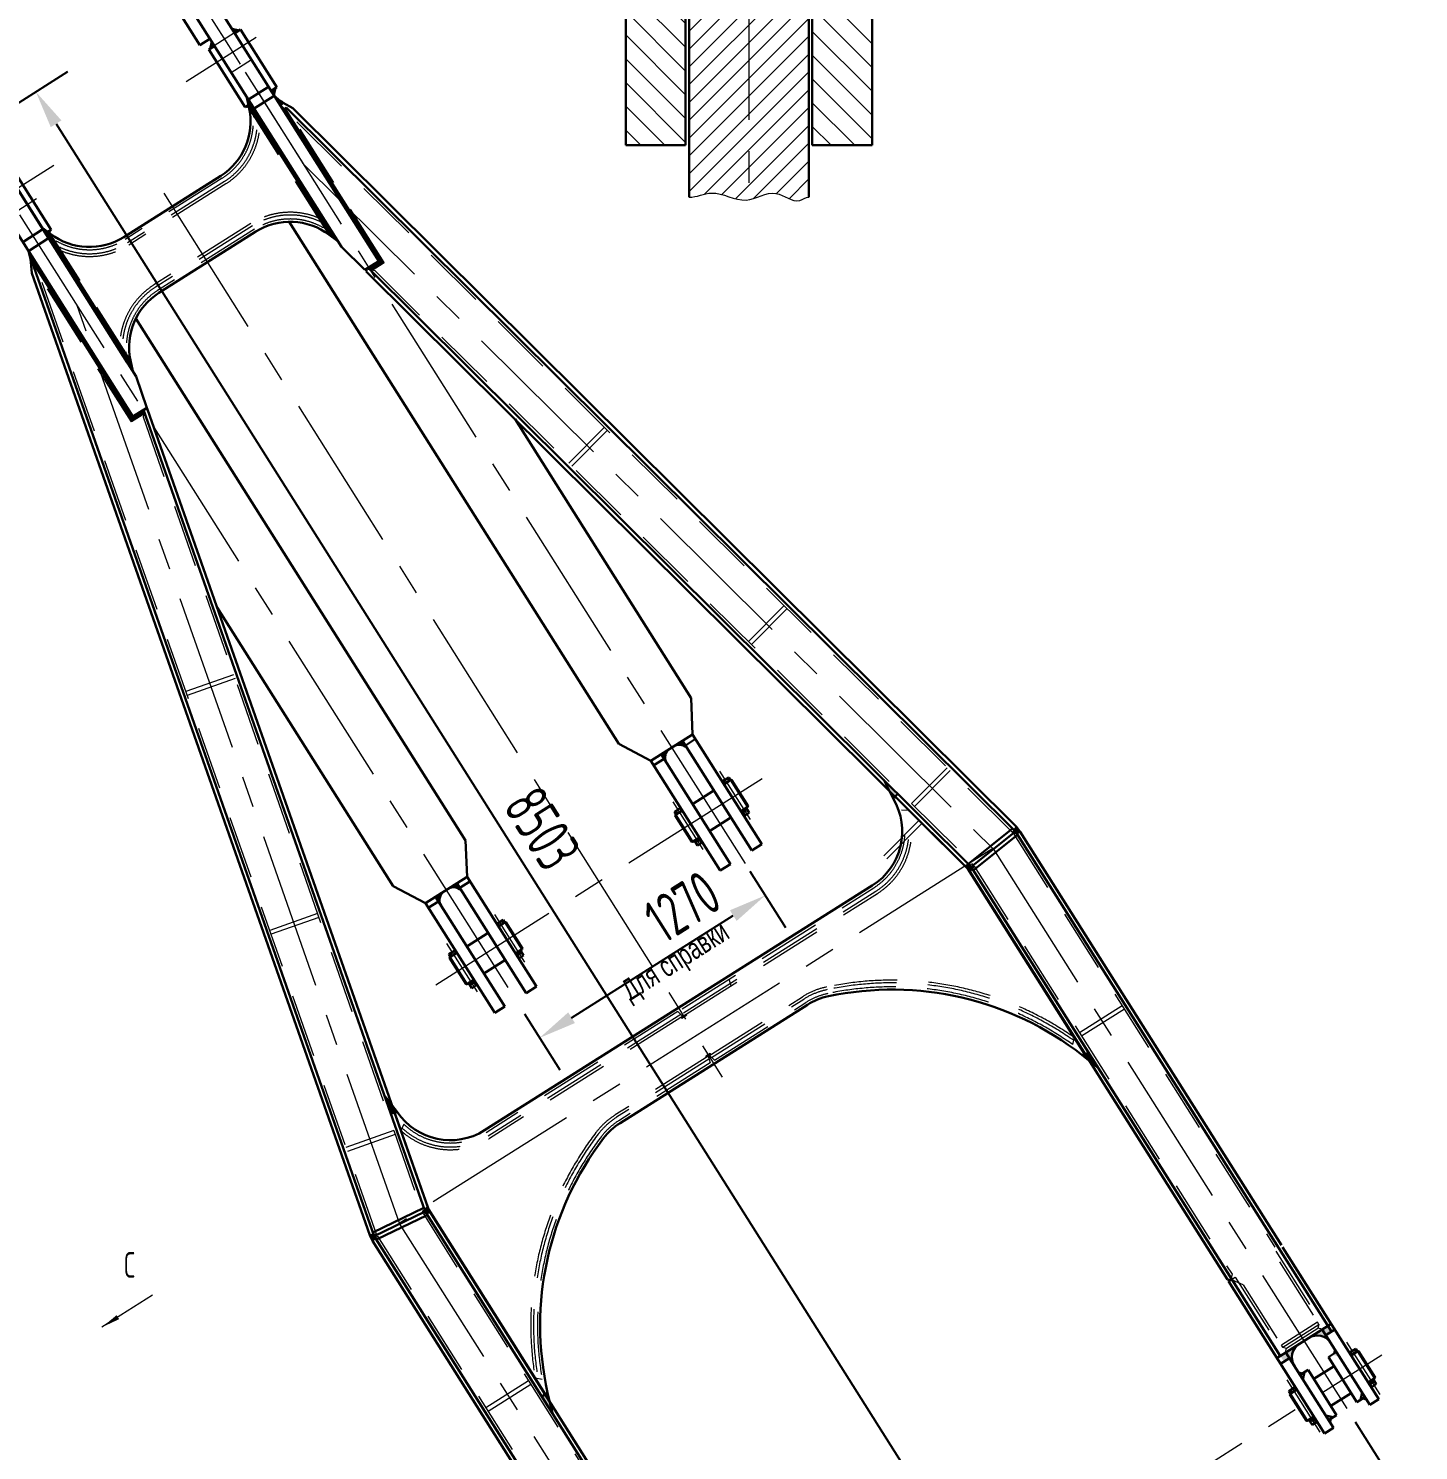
# Model space of a CAD drawing. Header units: millimetres. Extents: x 0 to 25200, y 0 to 17820.
# Drawn here: x 9902 to 16518, y 6343 to 13111 of the extents above; entities that cross this region are included whole.
import ezdxf
from ezdxf.enums import TextEntityAlignment as Align

# ---------------------------------------------------------------- set-up
doc = ezdxf.new("R2010")
doc.units = ezdxf.units.MM
doc.header["$LTSCALE"] = 600
doc.linetypes.add('F', pattern=[0.75, 0.5, -0.25])
doc.linetypes.add('G', pattern=[2, 1.25, -0.25, 0.25, -0.25])
doc.layers.get('0').update_dxf_attribs({"lineweight": 30})
doc.layers.get('Defpoints').update_dxf_attribs({"lineweight": 30})
for name, color, linetype, lineweight in [('01', 7, 'Continuous', 30), ('02', 1, 'Continuous', 13), ('02C', 3, 'Continuous', 13), ('04', 2, 'F', 13), ('05', 4, 'G', 13), ('08', 1, 'Continuous', 13), ('11', 3, 'Continuous', 13)]:
    doc.layers.add(name, color=color, linetype=linetype, lineweight=lineweight)
doc.styles.get("Standard").update_dxf_attribs({"font": 'isocp', "width": 0.707, "bigfont": 'intecad.shx'})
doc.dimstyles.new('INTE', dxfattribs={"dimscale": 60, "dimtxt": 3.5, "dimasz": 3, "dimexe": 3, "dimexo": 0, "dimgap": 1, "dimtad": 1, "dimdec": 1, "dimdsep": 46, "dimtxsty": 'Standard', "dimcen": 0, "dimclrd": 1, "dimclre": 1, "dimclrt": 3, "dimadec": 0, "dimazin": 0, "dimtfac": 1, "dimtdec": 1, "dimtmove": 0, "dimatfit": 0, "dimfxl": 0, "dimarcsym": 0})

# ---------------------------------------------------------------- blocks, each defined once
blk = doc.blocks.new('*D1')
at = {"layer": '08', "color": 1, "lineweight": -2}
for p, q in [((16215.6, 6479.8), (16517.7, 6001.5)), ((13748.6, 4465.6), (16269.3, 6057.6)), ((13381.7, 4709.5), (13692.5, 4217.3))]:
    blk.add_line(p, q, dxfattribs=at)
at = {"layer": '08', "color": 1}
for points in [[(16253.3, 6083), (16285.4, 6032.2), (16421.5, 6153.7)], [(13732.6, 4491), (13764.6, 4440.3), (13596.4, 4369.5)]]:
    blk.add_solid(points, dxfattribs=at)
at = {"layer": 'Defpoints', "color": 0}
for p in [(16215.6, 6479.8), (16421.5, 6153.7), (13381.7, 4709.5)]:
    blk.add_point(p, dxfattribs=at)
at = {"layer": '08', "color": 3, "insert": (14920.9, 5401.1), "char_height": 210, "attachment_point": 5, "rotation": 32.27443}
blk.add_mtext('3340', dxfattribs=at)
blk = doc.blocks.new('*D2')
at = {"layer": '08', "color": 1, "lineweight": -2}
for p, q in [((13335.9, 9100), (13504.6, 8832.8)), ((12486.9, 8402.9), (13256.3, 8888.8)), ((12262.1, 8421.8), (12430.9, 8154.6))]:
    blk.add_line(p, q, dxfattribs=at)
at = {"layer": '08', "color": 1}
for points in [[(13240.3, 8914.2), (13272.4, 8863.5), (13408.5, 8984.9)], [(12470.9, 8428.3), (12503, 8377.5), (12334.7, 8306.8)]]:
    blk.add_solid(points, dxfattribs=at)
at = {"layer": 'Defpoints', "color": 0}
for p in [(13335.9, 9100), (13408.5, 8984.9), (12262.1, 8421.8)]:
    blk.add_point(p, dxfattribs=at)
at = {"layer": '08', "color": 3, "insert": (13014.4, 8931.2), "char_height": 210, "attachment_point": 5, "rotation": 32.27443}
blk.add_mtext('1270', dxfattribs=at)
blk = doc.blocks.new('*D10')
at = {"layer": '08', "color": 1, "lineweight": -2}
for p, q in [((9840.6, 12748.6), (10089.8, 12906)), ((10033.8, 12657.7), (14382.1, 5772.5)), ((13013.4, 4695.2), (14630.4, 5716.5))]:
    blk.add_line(p, q, dxfattribs=at)
at = {"layer": '08', "color": 1}
for points in [[(10059.1, 12673.8), (10008.4, 12641.7), (9937.6, 12809.9)], [(14407.5, 5788.6), (14356.7, 5756.5), (14478.2, 5620.3)]]:
    blk.add_solid(points, dxfattribs=at)
at = {"layer": 'Defpoints', "color": 0}
for p in [(9840.6, 12748.6), (14478.2, 5620.3), (13013.4, 4695.2)]:
    blk.add_point(p, dxfattribs=at)
at = {"layer": '08', "color": 3, "insert": (12347.4, 9303.2), "char_height": 210, "attachment_point": 5, "rotation": 302.27443}
blk.add_mtext('8503', dxfattribs=at)
blk = doc.blocks.new('inte_dim_blk')
at = {"layer": '08', "color": 1}
blk.add_line((0, 0), (-3, 0), dxfattribs=at)

msp = doc.modelspace()

# ---------------------------------------------------------------- hatches: boundary and pattern name
for points in [[(10884.25, 13088.66), (10905.38, 13102.01), (10870.9, 13109.8)], [(10787.86, 13027.79), (10766.72, 13014.44), (10774.51, 13048.93)], [(11057.25, 12814.72), (11078.39, 12828.07), (11070.6, 12793.58)], [(10960.87, 12753.85), (10939.73, 12740.5), (10974.22, 12732.71)], [(10952.91, 12730.85), (10942.28, 12783.27), (10968.98, 12741)], [(11101.5, 12744.67), (11072.53, 12790.54, 0.0492303), (11114.88, 12758.15)], [(10007.66, 12133.87), (9964.89, 12166), (9991.59, 12123.72)], [(9983.47, 12136.57), (10004.61, 12149.92), (9996.82, 12115.44)], [(11333.13, 12128.83), (11333.11, 12128.86), (11349.17, 12139), (11375.87, 12096.73)], [(9913.4, 11999.35), (9931.32, 12005.65), (9902.36, 12051.52, -0.0492303)], [(11509.02, 11955.2), (11503.49, 11962.07), (11513.92, 11968.66), (11511.81, 11966.53)], [(10387.86, 11531.84), (10387.84, 11531.87), (10371.78, 11521.73), (10398.47, 11479.45)], [(10469.04, 11298.41), (10465.22, 11306.35), (10454.79, 11299.76), (10457.62, 11300.75)], [(12955.23, 9683.42, 0.4142136), (12939.65, 9614.45), (12912.95, 9656.72)], [(12972.64, 9694.42, -0.4142136), (13041.62, 9678.84), (13014.92, 9721.12)], [(14603.68, 9311.74), (14592.81, 9295.75), (14598.91, 9289.7), (14604.48, 9280.88), (14622.45, 9288.01)], [(14394.23, 9113.76), (14389.31, 9121.56), (14382.27, 9128.55), (14364.25, 9119.67), (14372.18, 9111.8), (14381.2, 9097.52)], [(11881.44, 9005.27, 0.4142136), (11865.87, 8936.3), (11839.17, 8978.57)], [(11898.86, 9016.27, -0.4142136), (11967.83, 9000.7), (11941.13, 9042.97)], [(11603.5, 8023.7), (11595.2, 8034.34), (11599.67, 8021.61, -0.0066231)], [(11815.1, 7476.91), (11806.09, 7491.18), (11802.38, 7501.72), (11786.62, 7489.27), (11789.91, 7479.91), (11794.83, 7472.11)], [(11539.42, 7340.93), (11553.58, 7354.09), (11548.01, 7362.91), (11545.17, 7371.01), (11526.06, 7368.08)], [(16116.11, 6804.96), (16120.15, 6822.89), (16127.1, 6811.9)], [(15964.76, 6709.37), (15946.83, 6713.42), (15953.77, 6702.43)], [(16251.73, 6590.2), (16269.67, 6586.15), (16262.73, 6597.14)], [(16100.39, 6494.62), (16096.34, 6476.68), (16089.4, 6487.68)]]:
    msp.add_hatch(color=256).paths.add_polyline_path(points)
h = msp.add_hatch(color=256)
h.paths.add_polyline_path([(9945.65, 11982.97), (9931.32, 12005.65), (9939.99, 11980.98)])
h.paths.add_polyline_path([(9939.99, 11980.98), (9931.32, 12005.65), (9922.1, 12002.41), (9927.72, 11976.67)])
h = msp.add_hatch(color=256)
h.paths.add_polyline_path([(14026.38, 9455.21), (14039.77, 9468.69), (13972.36, 9535.63), (13999, 9482.4)])
h.paths.add_polyline_path([(14026.38, 9455.21), (13999, 9482.4), (14017.22, 9445.98)])
h = msp.add_hatch(color=256)
h.paths.add_polyline_path([(14917.05, 8224.69), (14928.63, 8232), (14949.88, 8198.36)])
h.paths.add_polyline_path([(14949.88, 8198.36), (14928.63, 8232), (14944.7, 8242.15), (14995.43, 8161.83)])
h = msp.add_hatch(color=256)
h.paths.add_polyline_path([(11644.61, 7951), (11631.82, 7987.41), (11603.5, 8023.7, 0.0066231), (11599.67, 8021.61), (11626.68, 7944.7)])
h.paths.add_polyline_path([(11656.87, 7955.31), (11631.82, 7987.41), (11644.61, 7951)])
h = msp.add_hatch(color=256)
h.paths.add_polyline_path([(16102.58, 6908.77), (16085.49, 6935.83), (16059.28, 6919.28), (16076.37, 6892.22)])
h.paths.add_polyline_path([(16099.86, 6855.02), (16059.28, 6919.28), (15995.02, 6878.69, -0.4142136)])
h = msp.add_hatch(color=256)
h.paths.add_polyline_path([(15876.83, 6766.2), (15859.74, 6793.26), (15885.95, 6809.81), (15903.04, 6782.76)])
h.paths.add_polyline_path([(15926.54, 6745.55), (15885.95, 6809.81), (15950.21, 6850.39, 0.4142136)])
h = msp.add_hatch(color=256)
h.paths.add_polyline_path([(16105.96, 6798.55), (16127.1, 6811.9), (16140.45, 6790.76)])
h.paths.add_polyline_path([(16241.59, 6583.79), (16249.38, 6618.28), (16262.73, 6597.14)])
h = msp.add_hatch(color=256)
h.paths.add_polyline_path([(15967.12, 6681.3), (15953.77, 6702.43), (15974.91, 6715.78)])
h.paths.add_polyline_path([(16089.4, 6487.68), (16076.05, 6508.81), (16110.54, 6501.03)])
h = msp.add_hatch(color=256)
h.paths.add_polyline_path([(12372.94, 6617.96), (12361.37, 6610.65), (12382.61, 6577)])
h.paths.add_polyline_path([(12382.61, 6577), (12361.37, 6610.65), (12345.3, 6600.5), (12396.03, 6520.18)])
at = {"layer": '02'}
h = msp.add_hatch(dxfattribs=at)
h.set_pattern_fill('_USER', color=256, scale=80, angle=135, style=0, pattern_type=0)
h.set_pattern_definition([(135, (1530.2, 1328), (-56.56854, -56.56854), [])])
edge = h.paths.add_edge_path()
edge.add_spline(control_points=[(13917.63, 14643.11), (13914.34, 14631.44), (13839.76, 14644.87), (13772.69, 14642.28), (13656.64, 14609.44), (13632.63, 14645.12)], knot_values=[0, 0, 0, 0, 36.3835135, 156.936693, 285.9316777, 285.9316777, 285.9316777, 285.9316777], degree=3, periodic=0)
edge.add_line((13632.63, 14645.12), (13632.63, 14245.57))
edge.add_line((13632.63, 14245.57), (13917.63, 14245.57))
edge.add_line((13917.63, 14245.57), (13917.63, 14643.11))
h.paths.add_polyline_path([(13917.63, 13485.57), (13632.63, 13485.57), (13632.63, 12555.57), (13917.63, 12555.57)])
h.paths.add_polyline_path([(13029.63, 13485.57), (12744.63, 13485.57), (12744.63, 12555.57), (13029.63, 12555.57)])
edge = h.paths.add_edge_path()
edge.add_spline(control_points=[(13029.63, 14643.11), (13015.89, 14643.11), (12986.62, 14601.81), (12920.03, 14666.42), (12837.59, 14609.71), (12777.56, 14643.11), (12744.63, 14643.11)], knot_values=[0, 0, 0, 0, 41.2422316, 113.3229623, 196.8255766, 295.597999, 295.597999, 295.597999, 295.597999], degree=3, periodic=0)
edge.add_line((12744.63, 14643.11), (12744.63, 14245.57))
edge.add_line((12744.63, 14245.57), (13029.63, 14245.57))
edge.add_line((13029.63, 14245.57), (13029.63, 14643.11))
h = msp.add_hatch(dxfattribs=at)
h.set_pattern_fill('_USER', color=256, scale=60, angle=45, style=0, pattern_type=0)
h.set_pattern_definition([(45, (1530.2, 1328), (-42.4264, 42.4264), [])])
edge = h.paths.add_edge_path()
edge.add_line((13616.13, 13414.41), (13601.13, 13423.07))
edge.add_line((13601.13, 13423.07), (13331.13, 13423.07))
edge.add_line((13331.13, 13423.07), (13331.13, 12296.58))
edge.add_spline(control_points=[(13331.13, 12296.58), (13374.1, 12304.83), (13455.25, 12360.37), (13551.33, 12268.82), (13600.96, 12307.91), (13616.13, 12307.91)], knot_values=[290.5098315, 290.5098315, 290.5098315, 290.5098315, 422.276752, 540.4527897, 585.9795077, 585.9795077, 585.9795077, 585.9795077], degree=3, periodic=0)
edge.add_line((13616.13, 12307.91), (13616.13, 13414.41))
edge = h.paths.add_edge_path()
edge.add_line((13331.13, 13423.07), (13061.13, 13423.07))
edge.add_line((13061.13, 13423.07), (13046.13, 13414.41))
edge.add_line((13046.13, 13414.41), (13046.13, 12307.91))
edge.add_spline(control_points=[(13046.13, 12307.91), (13082.35, 12307.91), (13172.04, 12355.88), (13267.43, 12287.32), (13326.75, 12295.74), (13331.13, 12296.58)], knot_values=[0, 0, 0, 0, 108.6587581, 277.0580931, 290.5098315, 290.5098315, 290.5098315, 290.5098315], degree=3, periodic=0)
edge.add_line((13331.13, 12296.58), (13331.13, 13423.07))
edge = h.paths.add_edge_path()
edge.add_spline(control_points=[(13331.13, 14627.24), (13313.71, 14630.11), (13250.19, 14640.25), (13156.76, 14630.55), (13079.27, 14643.11), (13046.13, 14643.11)], knot_values=[0, 0, 0, 0, 51.372258, 184.6542194, 284.080325, 284.080325, 284.080325, 284.080325], degree=3, periodic=0)
edge.add_line((13046.13, 14643.11), (13046.13, 14316.73))
edge.add_line((13046.13, 14316.73), (13061.13, 14308.07))
edge.add_line((13061.13, 14308.07), (13331.13, 14308.07))
edge.add_line((13331.13, 14308.07), (13331.13, 14627.24))
edge = h.paths.add_edge_path()
edge.add_spline(control_points=[(13616.13, 14643.11), (13616.13, 14626.64), (13507.63, 14640.65), (13437.6, 14608.99), (13358.14, 14622.78), (13331.13, 14627.24)], knot_values=[284.080325, 284.080325, 284.080325, 284.080325, 333.509623, 493.6476916, 573.29225, 573.29225, 573.29225, 573.29225], degree=3, periodic=0)
edge.add_line((13331.13, 14627.24), (13331.13, 14308.07))
edge.add_line((13331.13, 14308.07), (13601.13, 14308.07))
edge.add_line((13601.13, 14308.07), (13616.13, 14316.73))
edge.add_line((13616.13, 14316.73), (13616.13, 14643.11))

# ---------------------------------------------------------------- linework, layer by layer
for p, q in [((11569.44, 12003.72), (10408.15, 13842.51)), ((11391.89, 12071.36), (10311.77, 13781.64)), ((12744.63, 12555.57), (12744.63, 13485.57)), ((13029.63, 12555.57), (13029.63, 13485.57)), ((13046.13, 12307.91), (13046.13, 13485.57)), ((13616.13, 12307.91), (13616.13, 13485.57)), ((13632.63, 12555.57), (13632.63, 13485.57)), ((13917.63, 12555.57), (13917.63, 13485.57)), ((10473.59, 13418.67), (10717.61, 13032.27)), ((9334.37, 13164.36), (9998.42, 12112.9)), ((10905.38, 13102.01), (10870.9, 13109.8)), ((10911.3, 13105.75), (10884.25, 13088.66)), ((11084.31, 12831.81), (10911.3, 13105.75)), ((10717.61, 13032.27), (10765.81, 13062.71)), ((10760.8, 13010.7), (10787.86, 13027.79)), ((10933.81, 12736.76), (10760.8, 13010.7)), ((10766.72, 13014.44), (10774.51, 13048.93)), ((10399.27, 11264.7), (9387.92, 12866.07)), ((10414.49, 11454.09), (9484.31, 12926.95)), ((10948.69, 12773.13), (11045.08, 12834)), ((11084.31, 12831.81), (11057.25, 12814.72)), ((11078.39, 12828.07), (11070.6, 12793.58)), ((10933.81, 12736.76), (10960.87, 12753.85)), ((10939.73, 12740.5), (10974.22, 12732.71)), ((10952.91, 12730.85), (10942.28, 12783.27)), ((10952.91, 12730.85), (10968.98, 12741)), ((11340.72, 12133.66), (10960.53, 12735.66)), ((11349.17, 12139), (10968.98, 12741)), ((11072.21, 12791.05), (10975.82, 12730.17)), ((11114.88, 12758.15), (11101.5, 12744.67)), ((11120.05, 12726.24), (11101.5, 12744.67)), ((11160.23, 12731.44), (11114.88, 12758.15)), ((11115.82, 12721.99), (11129.21, 12735.47)), ((11583.24, 12000.6), (11123.05, 12729.27)), ((11129.21, 12735.47), (14598.91, 9289.7)), ((14603.68, 9311.74), (11160.23, 12731.44)), ((11569.44, 12003.72), (11115.82, 12721.99)), ((13029.63, 12555.57), (12744.63, 12555.57)), ((13616.13, 12307.91), (13616.13, 12530.57)), ((13917.63, 12555.57), (13632.63, 12555.57)), ((10010.52, 12153.66), (9837.52, 12427.6)), ((10355.72, 12118.33), (10817.37, 12409.88)), ((11142.77, 12191.47), (12711.78, 9707.08)), ((9971.29, 12155.85), (9874.91, 12094.98)), ((10007.66, 12133.87), (9964.89, 12166)), ((10010.52, 12153.66), (9983.47, 12136.57)), ((10007.66, 12133.87), (9991.59, 12123.72)), ((10371.78, 11521.73), (9991.59, 12123.72)), ((10004.61, 12149.92), (9996.82, 12115.44)), ((10380.23, 11527.07), (10000.04, 12129.06)), ((10523.39, 11852.84), (10985.04, 12144.39)), ((11333.1, 12128.85), (11349.17, 12139)), ((11333.1, 12128.85), (11375.87, 12096.73)), ((9902.03, 12052.03), (9998.42, 12112.9)), ((11503.49, 11962.07), (11391.89, 12071.36)), ((9913.4, 11999.35), (9931.32, 12005.65)), ((9918.03, 11946.93), (9913.4, 11999.35)), ((9927.72, 11976.67), (9916.15, 12029.68)), ((9945.65, 11982.97), (9927.72, 11976.67)), ((9939.99, 11980.98), (9931.32, 12005.65)), ((10399.27, 11264.7), (9945.65, 11982.97)), ((11503.49, 11962.07), (11569.44, 12003.72)), ((11526.41, 11964.71), (11583.24, 12000.6)), ((11583.21, 12000.65), (11569.44, 12003.72)), ((11526.06, 7368.08), (9918.03, 11946.93)), ((9927.72, 11976.67), (11548.01, 7362.91)), ((10396.16, 11250.9), (9935.97, 11979.57)), ((11511.81, 11966.53), (11509.02, 11955.2)), ((11509.02, 11955.2), (14364.25, 9119.67)), ((11513.92, 11968.66), (11525.55, 11965.57)), ((11519.13, 11971.94), (14389.31, 9121.56)), ((10413.1, 11730.65), (11982.11, 9246.26)), ((10387.85, 11531.88), (10371.78, 11521.73)), ((10387.85, 11531.88), (10398.47, 11479.45)), ((10465.22, 11306.35), (10414.49, 11454.09)), ((10465.22, 11306.35), (10399.27, 11264.7)), ((10465.22, 11306.35), (10469.04, 11298.41)), ((10396.13, 11250.94), (10399.27, 11264.7)), ((10452.98, 11286.79), (10396.16, 11250.9)), ((10449.58, 11296.47), (11789.91, 7479.91)), ((10454.79, 11299.76), (10452.58, 11287.94)), ((10457.62, 11300.75), (10454.79, 11299.76)), ((10457.62, 11300.75), (10469.04, 11298.41)), ((10469.04, 11298.41), (11802.38, 7501.73)), ((12218.05, 11251.06), (13055.9, 9924.41)), ((10800.15, 10355.59), (11638, 9028.93)), ((13055.9, 9924.41), (13063.11, 9751.55)), ((12864.76, 9626.28), (13063.11, 9751.55)), ((13393.11, 9229.04), (13063.11, 9751.55)), ((12711.78, 9707.08), (12864.76, 9626.28)), ((13344.92, 9198.6), (13014.92, 9721.12)), ((13028.79, 9699.15), (13076.99, 9729.59)), ((13194.76, 9103.77), (12864.76, 9626.28)), ((12878.63, 9604.32), (12926.83, 9634.75)), ((13242.95, 9134.2), (12912.95, 9656.72)), ((13164.43, 9484.38), (13062.47, 9419.98)), ((14017.22, 9445.98), (13972.36, 9535.63)), ((14039.77, 9468.69), (14017.22, 9445.98)), ((14026.38, 9455.21), (14372.18, 9111.8)), ((13245.6, 9355.86), (13143.63, 9291.46)), ((13326.3, 9406.83), (13293.79, 9386.3)), ((14375.74, 9135.04), (14585.34, 9303.18)), ((14389.31, 9121.56), (14598.91, 9289.7)), ((14399.52, 9105.4), (14609.12, 9273.54)), ((14592.81, 9295.75), (14603.68, 9311.74)), ((14598.91, 9289.7), (16102.58, 6908.77)), ((14603.68, 9311.74), (14622.45, 9288.01)), ((14622.45, 9288.01), (14604.48, 9280.88)), ((14622.45, 9288.01), (15865.54, 7319.69)), ((11982.11, 9246.26), (11989.33, 9073.41)), ((13095.44, 9261.03), (13062.93, 9240.5)), ((13344.92, 9198.6), (13393.11, 9229.04)), ((11989.33, 9073.41), (11790.97, 8948.14)), ((12319.32, 8550.89), (11989.33, 9073.41)), ((13194.76, 9103.77), (13242.95, 9134.2)), ((14382.27, 9128.55), (14364.25, 9119.67)), ((14372.18, 9111.8), (14928.05, 8231.63)), ((14394.23, 9113.76), (14381.2, 9097.52)), ((14381.66, 9098.09), (15607.66, 7156.82)), ((14389.31, 9121.56), (15859.74, 6793.26)), ((11638, 9028.93), (11790.97, 8948.14)), ((12271.13, 8520.45), (11941.13, 9042.97)), ((12003.2, 9051.44), (11955.01, 9021)), ((12073.3, 7866.92), (13918.07, 9031.98)), ((12120.97, 8425.62), (11790.97, 8948.14)), ((11853.04, 8956.61), (11804.85, 8926.17)), ((12169.16, 8456.05), (11839.17, 8978.57)), ((11988.68, 8741.83), (12090.65, 8806.23)), ((12069.84, 8613.32), (12171.81, 8677.71)), ((12220.01, 8708.15), (12252.51, 8728.68)), ((11989.14, 8562.35), (12021.65, 8582.88)), ((12319.32, 8550.89), (12271.13, 8520.45)), ((12718.29, 7901.71), (13609.48, 8464.53)), ((12169.16, 8456.05), (12120.97, 8425.62)), ((14928.05, 8231.63), (14917.05, 8224.69)), ((14917.05, 8224.69), (14995.43, 8161.83)), ((11656.87, 7955.31), (11595.2, 8034.34)), ((11656.87, 7955.31), (11626.68, 7944.7)), ((11626.68, 7944.7), (11656.87, 7955.31)), ((11644.61, 7951), (11806.09, 7491.18)), ((11783.57, 7497.96), (11541.67, 7380.95)), ((11789.91, 7479.91), (11548.01, 7362.91)), ((11800.12, 7463.75), (11558.22, 7346.74)), ((11786.62, 7489.27), (11802.38, 7501.73)), ((11789.91, 7479.91), (13260.35, 5151.61)), ((11794.83, 7472.11), (11815.1, 7476.91)), ((11806.09, 7491.18), (12361.95, 6611.02)), ((11814.39, 7476.74), (13040.39, 5535.47)), ((11545.17, 7371.01), (11526.06, 7368.08)), ((11526.06, 7368.08), (11539.42, 7340.93)), ((11539.42, 7340.93), (11553.58, 7354.09)), ((11539.42, 7340.93), (12782.52, 5372.61)), ((11548.01, 7362.91), (13034.6, 5009.04)), ((15870.88, 7311.23), (16327.96, 6587.48)), ((15607.66, 7156.82), (15621.46, 7153.71)), ((15625.68, 7156.38), (15613, 7148.37)), ((15613, 7148.37), (16070.08, 6424.62)), ((15623.99, 7155.31), (15621.46, 7153.71)), ((15625.86, 7163.59), (15623.99, 7155.31)), ((15632.18, 7153.59), (15625.68, 7156.38)), ((15843.68, 6783.11), (16101.56, 6945.98)), ((16059.28, 6919.28), (16285.69, 6560.78)), ((16076.37, 6892.22), (16118.64, 6918.92)), ((15903.04, 6782.76), (15860.77, 6756.06)), ((15885.95, 6809.81), (16112.36, 6451.32)), ((16127.1, 6811.9), (16089.05, 6787.87)), ((16224.68, 6573.11), (16089.05, 6787.87)), ((16120.15, 6822.89), (16116.11, 6804.96)), ((15946.83, 6713.42), (15964.76, 6709.37)), ((15953.77, 6702.43), (15991.82, 6726.46)), ((16127.45, 6511.71), (15991.82, 6726.46)), ((16019.05, 6683.34), (16116.28, 6744.75)), ((16277.77, 6666.96), (16310.32, 6687.52)), ((16291.95, 6667.64), (16298.29, 6671.64)), ((12345.3, 6600.5), (12372.94, 6617.96)), ((12372.94, 6617.96), (12396.03, 6520.18)), ((15906.18, 6612.06), (15938.73, 6632.61)), ((16100.21, 6554.83), (16197.45, 6616.23)), ((16262.73, 6597.14), (16224.68, 6573.11)), ((16269.67, 6586.15), (16251.73, 6590.2)), ((16285.69, 6560.78), (16327.96, 6587.48)), ((15987.34, 6483.54), (16019.89, 6504.1)), ((16089.4, 6487.68), (16127.45, 6511.71)), ((16013.19, 6491.58), (16006.85, 6487.58)), ((16112.36, 6451.32), (16070.08, 6424.62)), ((16096.34, 6476.68), (16100.39, 6494.62))]:
    msp.add_line(p, q)
for centre in [(13311.1, 9388.95), (13085.6, 9246.54), (12237.31, 8710.8), (12011.82, 8568.39), (16295.12, 6669.64), (16010.02, 6489.58)]:
    msp.add_circle(centre, 4.75)
for centre, radius, start, end in [((10654.5, 12667.76), 305, 302.274426, 11.937442), ((11257.77, 12988.92), 271.42, 226.960919, 238.234565), ((11147.9, 11886.52), 305, 52.611411, 122.274426), ((10192.86, 12376.21), 305, 232.611411, 302.274426), ((9643.62, 11969.5), 271.42, 6.314288, 17.587934), ((10686.25, 11594.97), 305, 122.274426, 191.937442), ((12981.93, 9641.14), 50, 122.274426, 212.274426), ((12999.34, 9652.14), 50, 32.274426, 122.274426), ((13755.21, 9289.86), 305, 302.274426, 30.78878), ((11908.14, 8963), 50, 122.274426, 212.274426), ((11925.56, 8974), 50, 32.274426, 122.274426), ((14012.51, 7069.75), 1467, 51.93222, 101.928181), ((13772.34, 8206.66), 305, 101.928181, 122.274426), ((11910.44, 8124.8), 305, 213.760073, 302.274426), ((12881.16, 7643.83), 305, 122.274426, 142.620672), ((13804.52, 6938.39), 1467, 142.620672, 192.616633), ((15990.79, 6786.14), 76, 122.274426, 212.274426), ((16035.61, 6814.44), 76, 32.274426, 122.274426)]:
    msp.add_arc(centre, radius, start, end)
at = {"layer": '01'}
for p, q in [((13234.91, 9546.63), (13208.04, 9529.66)), ((13234.91, 9546.63), (13242.92, 9533.94)), ((13216.05, 9516.98), (13208.04, 9529.66)), ((13212.63, 9514.81), (13245.14, 9535.35)), ((13236.34, 9529.79), (13228.33, 9542.48)), ((13245.14, 9535.35), (13248.6, 9535.48)), ((13326.3, 9406.83), (13245.14, 9535.35)), ((13327.91, 9409.9), (13248.6, 9535.48)), ((13326.3, 9406.83), (13327.91, 9409.9)), ((12975.97, 9383.1), (13002.84, 9400.06)), ((12975.97, 9383.1), (12983.98, 9370.41)), ((12981.76, 9369.01), (12980.15, 9365.95)), ((12980.15, 9365.95), (13059.47, 9240.36)), ((13014.27, 9389.54), (12981.76, 9369.01)), ((12981.76, 9369.01), (13062.93, 9240.5)), ((12990.56, 9374.57), (12982.55, 9387.25)), ((13002.84, 9400.06), (13010.85, 9387.38)), ((13297.21, 9388.46), (13312.17, 9364.79)), ((13312.17, 9364.79), (13322.31, 9371.2)), ((13317.51, 9401.28), (13332.46, 9377.6)), ((13332.46, 9377.6), (13322.31, 9371.2)), ((13062.93, 9240.5), (13059.47, 9240.36)), ((13071.72, 9246.05), (13086.67, 9222.38)), ((13086.67, 9222.38), (13096.82, 9228.78)), ((13092.01, 9258.87), (13106.96, 9235.19)), ((13106.96, 9235.19), (13096.82, 9228.78)), ((12161.12, 8868.48), (12134.26, 8851.51)), ((12161.12, 8868.48), (12169.13, 8855.8)), ((12134.26, 8851.51), (12142.27, 8838.83)), ((12138.84, 8836.67), (12171.35, 8857.2)), ((12162.56, 8851.64), (12154.55, 8864.33)), ((12171.35, 8857.2), (12174.81, 8857.34)), ((12171.35, 8857.2), (12252.51, 8728.68)), ((12174.81, 8857.34), (12254.13, 8731.75)), ((11902.19, 8704.95), (11929.05, 8721.92)), ((11902.19, 8704.95), (11910.2, 8692.27)), ((11907.98, 8690.86), (11906.37, 8687.8)), ((11985.68, 8562.21), (11906.37, 8687.8)), ((11940.49, 8711.4), (11907.98, 8690.86)), ((11989.14, 8562.35), (11907.98, 8690.86)), ((11916.77, 8696.42), (11908.76, 8709.1)), ((11937.06, 8709.23), (11929.05, 8721.92)), ((12223.43, 8710.31), (12238.38, 8686.64)), ((12238.38, 8686.64), (12248.53, 8693.05)), ((12243.72, 8723.13), (12258.67, 8699.45)), ((12258.67, 8699.45), (12248.53, 8693.05)), ((12252.51, 8728.68), (12254.13, 8731.75)), ((11989.14, 8562.35), (11985.68, 8562.21)), ((11997.93, 8567.9), (12012.89, 8544.23)), ((12012.89, 8544.23), (12023.03, 8550.64)), ((12018.23, 8580.72), (12033.18, 8557.04)), ((12033.18, 8557.04), (12023.03, 8550.64)), ((16218.93, 6827.32), (16192.06, 6810.35)), ((16192.06, 6810.35), (16200.07, 6797.67)), ((16196.6, 6795.48), (16229.16, 6816.03)), ((16220.36, 6810.48), (16212.35, 6823.16)), ((16218.93, 6827.32), (16226.94, 6814.63)), ((16229.16, 6816.03), (16232.62, 6816.17)), ((16310.32, 6687.52), (16229.16, 6816.03)), ((16311.93, 6690.58), (16232.62, 6816.17)), ((15974.91, 6715.78), (15967.12, 6681.3)), ((15900.38, 6626.14), (15927.25, 6643.11)), ((15927.25, 6643.11), (15935.26, 6630.42)), ((16281.24, 6669.15), (16296.19, 6645.48)), ((16316.48, 6658.29), (16296.19, 6645.48)), ((16301.53, 6681.97), (16316.48, 6658.29)), ((16310.32, 6687.52), (16311.93, 6690.58)), ((15900.38, 6626.14), (15908.39, 6613.46)), ((15906.18, 6612.06), (15904.56, 6608.99)), ((15904.56, 6608.99), (15983.88, 6483.4)), ((15906.18, 6612.06), (15987.34, 6483.54)), ((15914.97, 6617.61), (15906.96, 6630.29)), ((16241.59, 6583.79), (16249.38, 6618.28)), ((16016.42, 6501.91), (16031.38, 6478.23)), ((16110.54, 6501.03), (16076.05, 6508.81)), ((15987.34, 6483.54), (15983.88, 6483.4)), ((15996.13, 6489.09), (16011.08, 6465.42)), ((16011.08, 6465.42), (16031.38, 6478.23))]:
    msp.add_line(p, q, dxfattribs=at)
for centre in [(13311.1, 9388.95), (13085.6, 9246.54), (12237.31, 8710.8), (12011.82, 8568.39), (16295.12, 6669.64), (16010.02, 6489.58)]:
    msp.add_circle(centre, 3.75, dxfattribs=at)
at = {"layer": '02'}
for p, q in [((13314.2, 9366.07), (13299.24, 9389.74)), ((13330.43, 9376.32), (13315.48, 9400)), ((13088.7, 9223.66), (13073.75, 9247.33)), ((13104.93, 9233.91), (13089.98, 9257.58)), ((12240.41, 8687.92), (12225.46, 8711.59)), ((12256.64, 8698.17), (12241.69, 8721.85)), ((12014.92, 8545.51), (11999.96, 8569.18)), ((12031.15, 8555.76), (12016.2, 8579.44)), ((10492.85, 7081.8), (10251.88, 6929.61)), ((16298.22, 6646.76), (16283.26, 6670.43)), ((16314.45, 6657.01), (16299.5, 6680.68)), ((16029.35, 6476.95), (16014.4, 6500.63)), ((16013.11, 6466.7), (15998.16, 6490.37))]:
    msp.add_line(p, q, dxfattribs=at)
msp.add_lwpolyline([(10327.97, 6977.67, 22.5, 0, 0), (10251.88, 6929.61, 0, 0, 0)], format="xyseb", dxfattribs=at)
at = {"layer": '02C', "start_tangent": (1, 0), "end_tangent": (1, 0)}
msp.add_spline([(13046.13, 12307.91), (13152.9, 12328.1), (13317.97, 12294.78), (13459.7, 12326.43), (13573.08, 12293.11), (13616.13, 12307.91)], degree=3, dxfattribs=at)
at = {"layer": '04'}
for p, q in [((10785.83, 13031), (10882.22, 13091.88)), ((10866.99, 12902.49), (10963.38, 12963.36)), ((11333.11, 12128.86), (10952.92, 12730.85)), ((14585.38, 9284.81), (11120.05, 12726.24)), ((11595.65, 11997.8), (11130.74, 12733.95)), ((10971.5, 12693), (11004.06, 12685.46)), ((10824.31, 12398.89), (10362.67, 12107.34)), ((10834.45, 12382.82), (10372.81, 12091.27)), ((10841.4, 12371.83), (10379.75, 12080.28)), ((11306.92, 12161.9), (11314.1, 12194.54)), ((10387.84, 11531.87), (10007.65, 12133.87)), ((10961.01, 12182.44), (10499.36, 11890.89)), ((10967.95, 12171.45), (10506.3, 11879.9)), ((10978.09, 12155.38), (10516.45, 11863.83)), ((10033.84, 12100.82), (10026.66, 12068.19)), ((11558.24, 7373.02), (9939.99, 11980.98)), ((11532.96, 11958.21), (11595.65, 11997.8)), ((11583.21, 12000.65), (11595.6, 11997.88)), ((10393.35, 11238.49), (9928.43, 11974.64)), ((11525.55, 11965.57), (11550.73, 11958.88)), ((11550.73, 11958.88), (14394.6, 9134.62)), ((10369.26, 11569.72), (10336.7, 11577.26)), ((10396.13, 11250.94), (10393.3, 11238.57)), ((10456.04, 11278.08), (10393.35, 11238.49)), ((10452.58, 11287.94), (10447.8, 11262.33)), ((10447.8, 11262.33), (11775.84, 7480.74)), ((12473.29, 11042.68), (12643.12, 11213.68)), ((12487.48, 11028.59), (12657.31, 11199.59)), ((13328.3, 10193.57), (13498.12, 10364.57)), ((13342.49, 10179.48), (13512.31, 10350.48)), ((10878.62, 10035.57), (10651.23, 9955.71)), ((10885.25, 10016.7), (10657.86, 9936.84)), ((14105.26, 9421.97), (14275.08, 9592.97)), ((14119.45, 9407.88), (14289.27, 9578.88)), ((13972.56, 9173.44), (14142.39, 9344.44)), ((14056.91, 9391.7), (14090.59, 9391.44)), ((13986.75, 9159.35), (14156.58, 9330.35)), ((14585.38, 9284.81), (14592.81, 9295.75)), ((14604.48, 9280.88), (14592.19, 9276)), ((14592.19, 9276), (15833.68, 7310.21)), ((14394.6, 9134.62), (14382.27, 9128.55)), ((14402.84, 9124.48), (14394.23, 9113.76)), ((14402.84, 9124.48), (15629.91, 7181.52)), ((13013.12, 8445.08), (13925.39, 9021.23)), ((13019.24, 8426.48), (13935.53, 9005.16)), ((13019.72, 8411.4), (13942.47, 8994.17)), ((11277.89, 8898.64), (11050.51, 8818.78)), ((11284.52, 8879.77), (11057.13, 8799.91)), ((13246.86, 8554.86), (13236.54, 8586.19)), ((13139.86, 8221.17), (13585.31, 8502.49)), ((13153, 8214.09), (13592.25, 8491.5)), ((13167.45, 8200.74), (13602.4, 8475.44)), ((12992.14, 8431.84), (12079.87, 7855.69)), ((13006.3, 8418.31), (12090.02, 7839.63)), ((13019.72, 8411.4), (12096.96, 7828.64)), ((13015.99, 8409.05), (12992.14, 8431.84)), ((13009.15, 8404.73), (13012.35, 8399.66)), ((13033.49, 8413.01), (13012.35, 8399.66)), ((13030.28, 8418.08), (13033.49, 8413.01)), ((15107.47, 8460.09), (14903.71, 8331.4)), ((15118.15, 8443.18), (14914.39, 8314.49)), ((14871.75, 8274.61), (14879.71, 8308.17)), ((13139.86, 8221.17), (12694.41, 7939.84)), ((13140.6, 8206.26), (12701.35, 7928.85)), ((13147.22, 8232.92), (13126.09, 8219.57)), ((13129.29, 8214.49), (13126.09, 8219.57)), ((13136.61, 8219.11), (13146.44, 8187.48)), ((13143.11, 8223.22), (13167.45, 8200.74)), ((13150.43, 8227.84), (13147.22, 8232.92)), ((13146.44, 8187.48), (12711.5, 7912.79)), ((11640.72, 7865.5), (11413.33, 7785.64)), ((11688.83, 7896.14), (11674.59, 7865.62)), ((11647.35, 7846.63), (11419.96, 7766.77)), ((11775.84, 7480.74), (11786.62, 7489.27)), ((11781.46, 7468.95), (11794.83, 7472.11)), ((11781.46, 7468.95), (13008.53, 5525.99)), ((11558.24, 7373.02), (11545.17, 7371.01)), ((11553.58, 7354.09), (11563.27, 7363.09)), ((11563.27, 7363.09), (12804.77, 5397.3)), ((15838.75, 7290.94), (16069.43, 6925.68)), ((15629.91, 7181.52), (15625.86, 7163.59)), ((15855.84, 7241.41), (16059.28, 6919.28)), ((15629.07, 7158.51), (15645.13, 7168.66)), ((15682.51, 7131.95), (15632.18, 7153.59)), ((15645.13, 7168.66), (15875.81, 6803.4)), ((15682.51, 7131.95), (15885.95, 6809.81)), ((16036.54, 6953.41), (15864.91, 6845.01)), ((15871.31, 6834.87), (16042.95, 6943.26)), ((15889.25, 6830.82), (16038.9, 6925.33)), ((16042.95, 6943.26), (16036.54, 6953.41)), ((16042.95, 6943.26), (16038.9, 6925.33)), ((16058.21, 6920.97), (16038.9, 6925.33)), ((15871.31, 6834.87), (15864.91, 6845.01)), ((15869.93, 6835.18), (15889.25, 6830.82)), ((15884.89, 6811.5), (15889.25, 6830.82)), ((12078.56, 6547.18), (12282.33, 6675.87)), ((12089.24, 6530.27), (12293, 6658.96)), ((12347.34, 6680.32), (12313.62, 6687.55))]:
    msp.add_line(p, q, dxfattribs=at)
for centre, radius, start, end in [((10654.5, 12667.76), 318, 302.274426, 4.553049), ((10654.5, 12667.76), 337, 302.274426, 3.531691), ((10654.5, 12667.76), 350, 302.274426, 2.899502), ((11147.9, 11886.52), 350, 61.649351, 122.274426), ((11147.9, 11886.52), 337, 61.017162, 122.274426), ((11147.9, 11886.52), 318, 59.995804, 122.274426), ((10192.86, 12376.21), 350, 241.649351, 302.274426), ((10192.86, 12376.21), 337, 241.017162, 302.274426), ((10192.86, 12376.21), 318, 239.995804, 302.274426), ((10686.25, 11594.97), 350, 122.274426, 182.899502), ((10686.25, 11594.97), 337, 122.274426, 183.531691), ((10686.25, 11594.97), 318, 122.274426, 184.553049), ((13755.58, 9290.1), 318, 302.274426, 18.632749), ((13755.58, 9290.1), 337, 302.274426, 17.519957), ((13755.58, 9290.1), 350, 302.274426, 16.831728), ((13772.2, 8206.57), 350, 101.845669, 122.274426), ((13772.2, 8206.57), 337, 101.845669, 122.274426), ((14012.39, 7069.66), 1512, 54.996592, 101.910548), ((14012.39, 7069.66), 1499, 54.799203, 101.911229), ((14012.39, 7069.66), 1480, 54.503964, 101.911229), ((13772.2, 8206.57), 318, 101.845669, 122.274426), ((12881.3, 7643.92), 350, 122.274426, 142.703184), ((12881.3, 7643.92), 337, 122.274426, 142.703184), ((11910.07, 8124.56), 350, 227.717124, 302.274426), ((11910.07, 8124.56), 337, 227.028896, 302.274426), ((11910.07, 8124.56), 318, 225.916103, 302.274426), ((13804.65, 6938.46), 1512, 142.638304, 189.552261), ((12881.3, 7643.92), 318, 122.274426, 142.703184), ((13804.65, 6938.46), 1499, 142.637623, 189.74965), ((13804.65, 6938.46), 1480, 142.637623, 190.044889)]:
    msp.add_arc(centre, radius, start, end, dxfattribs=at)
at = {"layer": '05'}
for p, q in [((13331.13, 14627.24), (13331.13, 12296.58)), ((10293.21, 13917.76), (11207.27, 12470.44)), ((10349.28, 13828.99), (13335.88, 9099.98)), ((9219.43, 13239.61), (12262.09, 8421.83)), ((10986.21, 13067.67), (10652.22, 12856.74)), ((10023.2, 12459.48), (9689.21, 12248.55)), ((11206.88, 12470.19), (14494.11, 9205.63)), ((10546.5, 12327.52), (13203.94, 8119.71)), ((9756.61, 12184.9), (9940.93, 12301.31)), ((11667.85, 7424.58), (10133.88, 11792.54)), ((13338.11, 9346.18), (13192.69, 9576.44)), ((13393.94, 9539.44), (11840.34, 8558.26)), ((13112.72, 9203.61), (12969.8, 9429.9)), ((13304.07, 9384.51), (13318.12, 9393.39)), ((14491.73, 9208), (11667.21, 7424.18)), ((13092.63, 9250.98), (13078.58, 9242.1)), ((14494.11, 9205.63), (16215.58, 6479.84)), ((12264.43, 8667.87), (12121.51, 8894.16)), ((12038.83, 8525.62), (11893.41, 8755.88)), ((12230.29, 8706.37), (12244.34, 8715.24)), ((12018.84, 8572.83), (12004.79, 8563.95)), ((11667.21, 7424.18), (13381.67, 4709.49)), ((16175.51, 6859.03), (16333.03, 6609.61)), ((13013.39, 4695.23), (16342.87, 6797.97)), ((15890.57, 6679.08), (16048.1, 6429.66)), ((16288.09, 6665.2), (16302.14, 6674.08)), ((16291.55, 6675.3), (16298.72, 6663.93)), ((16017.04, 6494.02), (16002.99, 6485.15))]:
    msp.add_line(p, q, dxfattribs=at)

# ---------------------------------------------------------------- texts
at = {"insert": (12711.7, 8565.77), "char_height": 100, "attachment_point": 1, "rotation": 32.324691}
msp.add_mtext('{\\fArial|b0|i0|c204|p34;\\C3;Для справки}', dxfattribs=at)
at = {"layer": '11', "width": 0.707}
msp.add_text('C', height=122.5, dxfattribs=at).set_placement((10355.45, 7128.64), align=Align.BOTTOM_LEFT)

# ---------------------------------------------------------------- dimensions: what is measured, and where the dimension line sits
at = {"layer": '08'}
dim = msp.add_linear_dim(base=(14478.22, 5620.34), p1=(9840.59, 12748.64), p2=(13013.39, 4695.23), angle=122.274426, text='8503', dimstyle='INTE', override={"dimblk2": 'inte_dim_blk'}, dxfattribs=at)
dim.commit()
dim.dimension.update_dxf_attribs({"geometry": '*D10', "text_midpoint": (12347.43, 9303.24)})
dim = msp.add_linear_dim(base=(13408.53, 8984.95), p1=(12262.09, 8421.83), p2=(13335.88, 9099.98), angle=32.274426, dimstyle='INTE', dxfattribs=at)
dim.commit()
dim.dimension.update_dxf_attribs({"geometry": '*D2', "text_midpoint": (13102.53, 8791.69), "dimtype": 160})
dim = msp.add_linear_dim(base=(16421.54, 6153.72), p1=(13381.67, 4709.49), p2=(16215.58, 6479.84), angle=32.274426, text='3340', dimstyle='INTE', dxfattribs=at)
dim.commit()
dim.dimension.update_dxf_attribs({"geometry": '*D1', "text_midpoint": (14920.86, 5401.12)})

doc.saveas('drawing.dxf')
